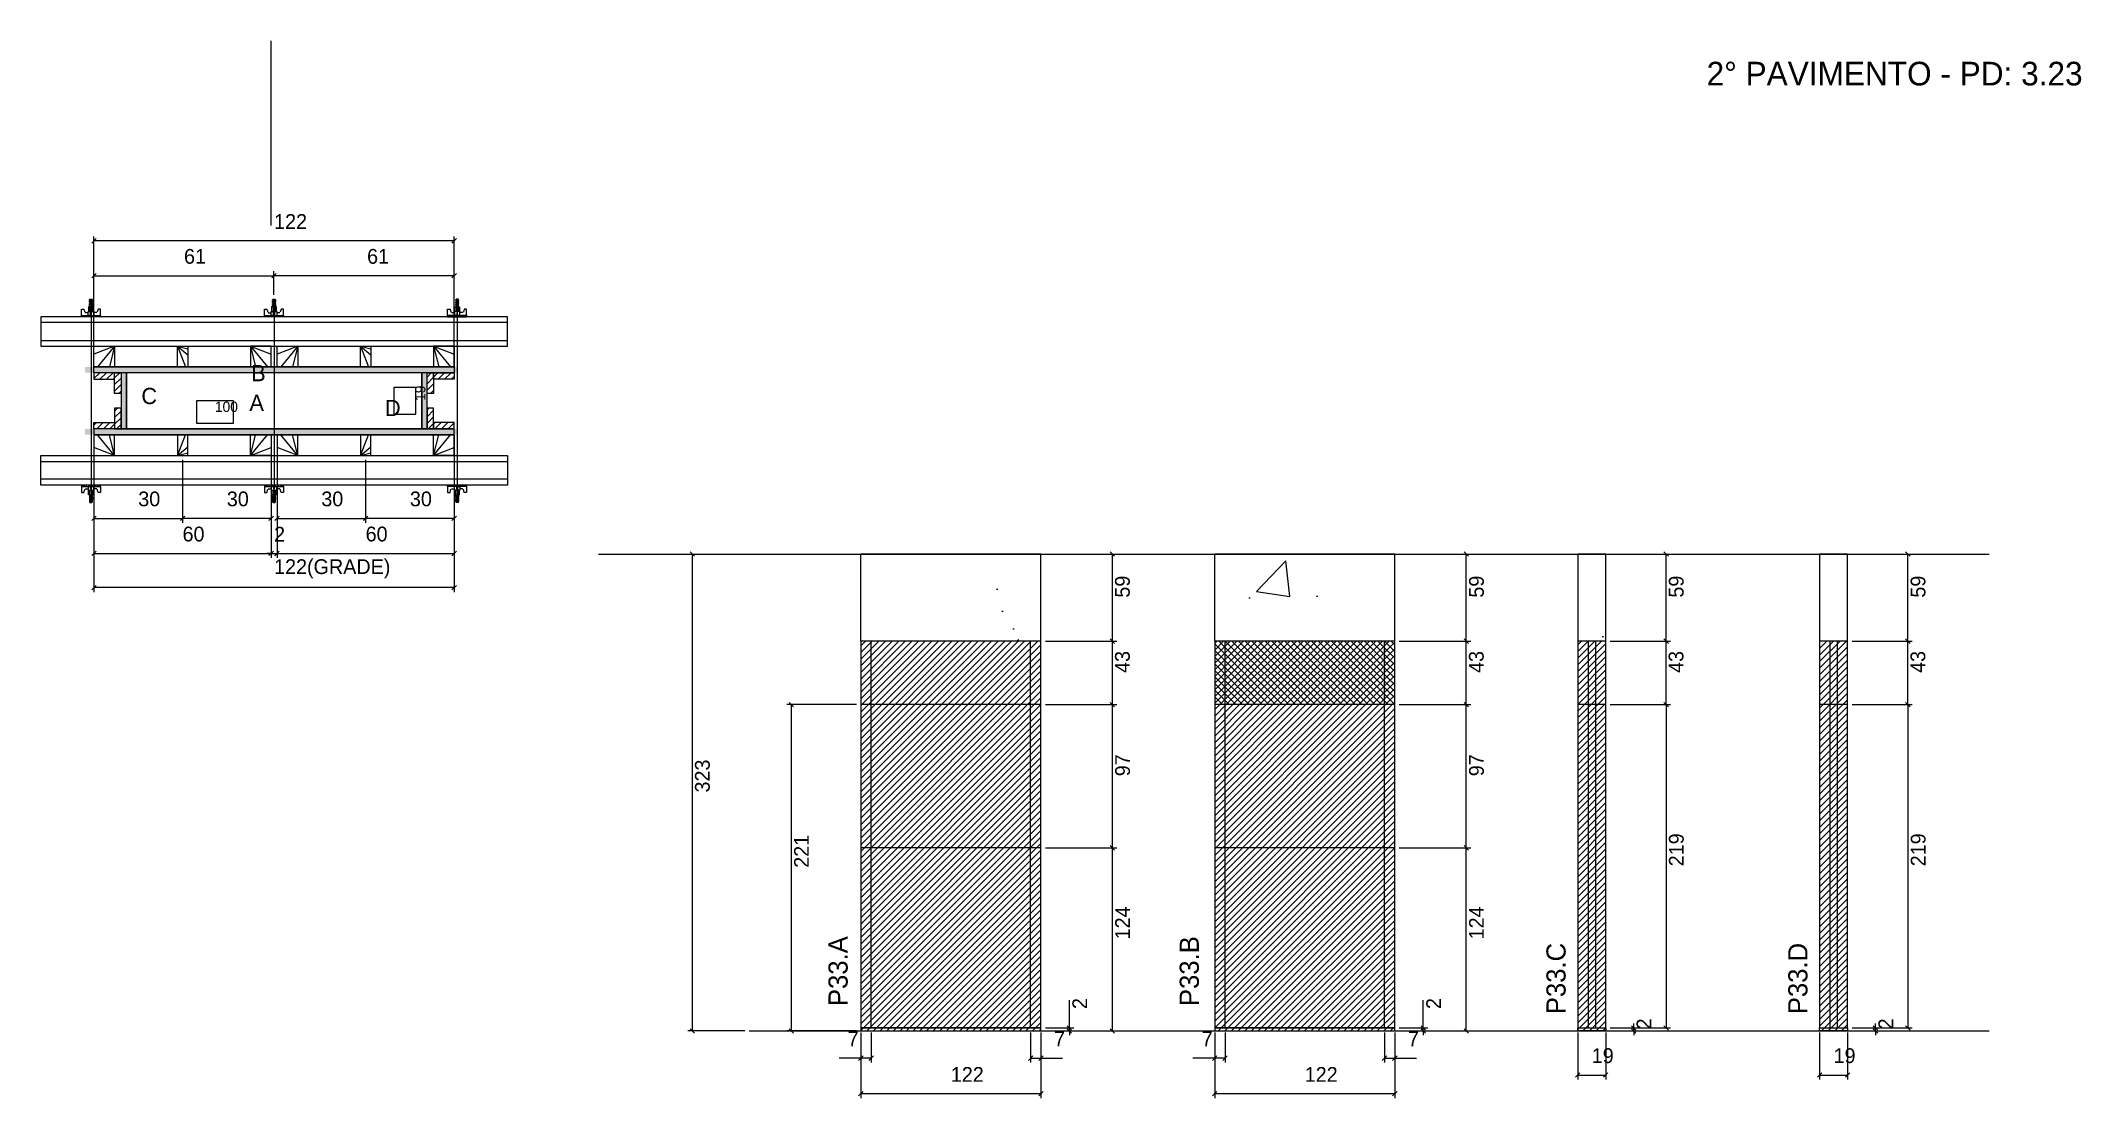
# Model space of a CAD drawing. Header units: metres. Extents: x 3482 to 4864, y 1598 to 2314.
import ezdxf

# ---------------------------------------------------------------- set-up
doc = ezdxf.new("R2010")
doc.units = ezdxf.units.M
for name, color, linetype in [('CHAPA', 7, 'Continuous'), ('COTA', 7, 'Continuous'), ('Hachura', 7, 'Continuous'), ('Madeira', 7, 'Continuous'), ('NIVEL 2° PAV.', 7, 'Continuous'), ('NOMENCLATURA', 7, 'Continuous'), ('Nível', 7, 'Continuous'), ('Painéis', 7, 'Continuous'), ('Perfil Metálico', 7, 'Continuous'), ('SARR_2.2x7', 7, 'Continuous'), ('SARRAFO', 7, 'Continuous'), ('Texto Seção', 7, 'Continuous'), ('TEXTO_GERAL', 7, 'Continuous')]:
    doc.layers.add(name, color=color, linetype=linetype)

msp = doc.modelspace()

# ---------------------------------------------------------------- hatches: boundary and pattern name
at = {"layer": 'COTA'}
h = msp.add_hatch(dxfattribs=at)
h.set_pattern_fill('AR-CONC')
h.paths.add_polyline_path([(4037.3, 1907.7), (4159.3, 1907.7), (4159.3, 1966.7), (4037.3, 1966.7), (4037.3, 1907.7)])
h = msp.add_hatch(dxfattribs=at)
h.set_pattern_fill('AR-CONC')
h.paths.add_polyline_path([(4277, 1907.7), (4399, 1907.7), (4399, 1966.7), (4277, 1966.7), (4277, 1907.7)])
h = msp.add_hatch(dxfattribs=at)
h.set_pattern_fill('AR-CONC')
h.paths.add_polyline_path([(4522.9, 1907.7), (4541.9, 1907.7), (4541.9, 1966.7), (4522.9, 1966.7), (4522.9, 1907.7)])
h = msp.add_hatch(dxfattribs=at)
h.set_pattern_fill('AR-CONC')
h.paths.add_polyline_path([(4686.7, 1907.7), (4705.7, 1907.7), (4705.7, 1966.7), (4686.7, 1966.7), (4686.7, 1907.7)])
at = {"layer": 'Hachura'}
h = msp.add_hatch(color=7, dxfattribs=at)
h.dxf.hatch_style = 1
h.paths.add_polyline_path([(3511.9, 2089.5), (3511.9, 2093.5), (3763.9, 2093.5), (3763.9, 2089.5), (3511.9, 2089.5), (3511.9, 2089.5)])
h = msp.add_hatch(dxfattribs=at)
h.set_pattern_fill('ANSI31')
h.paths.add_polyline_path([(3531.9, 2089.5), (3531.9, 2085.1), (3517.9, 2085.1), (3517.9, 2089.5), (3531.9, 2089.5)])
h = msp.add_hatch(dxfattribs=at)
h.set_pattern_fill('ANSI31')
h.paths.add_polyline_path([(3536.3, 2089.5), (3531.9, 2089.5), (3531.9, 2075.5), (3536.3, 2075.5), (3536.3, 2089.5)])
h = msp.add_hatch(color=7, dxfattribs=at)
h.dxf.hatch_style = 1
h.paths.add_polyline_path([(3539.9, 2089.5), (3536.3, 2089.5), (3536.3, 2051.5), (3539.9, 2051.5), (3539.9, 2089.5)])
h = msp.add_hatch(color=7, dxfattribs=at)
h.dxf.hatch_style = 1
h.paths.add_polyline_path([(3539.9, 2089.5), (3536.3, 2089.5), (3536.3, 2051.5), (3539.9, 2051.5), (3539.9, 2089.5)])
h = msp.add_hatch(color=7, dxfattribs=at)
h.dxf.hatch_style = 1
h.paths.add_polyline_path([(3743.5, 2089.5), (3739.9, 2089.5), (3739.9, 2051.5), (3743.5, 2051.5), (3743.5, 2089.5)])
h = msp.add_hatch(color=7, dxfattribs=at)
h.dxf.hatch_style = 1
h.paths.add_polyline_path([(3743.5, 2089.5), (3739.9, 2089.5), (3739.9, 2051.5), (3743.5, 2051.5), (3743.5, 2089.5)])
h = msp.add_hatch(dxfattribs=at)
h.set_pattern_fill('ANSI31')
h.paths.add_polyline_path([(3747.9, 2089.5), (3743.5, 2089.5), (3743.5, 2075.5), (3747.9, 2075.5), (3747.9, 2089.5)])
h = msp.add_hatch(dxfattribs=at)
h.set_pattern_fill('ANSI31')
h.paths.add_polyline_path([(3747.9, 2089.5), (3747.9, 2085.1), (3761.9, 2085.1), (3761.9, 2089.5), (3747.9, 2089.5)])
h = msp.add_hatch(dxfattribs=at)
h.set_pattern_fill('ANSI31')
h.paths.add_polyline_path([(3536.3, 2051.5), (3531.9, 2051.5), (3531.9, 2065.5), (3536.3, 2065.5), (3536.3, 2051.5)])
h = msp.add_hatch(dxfattribs=at)
h.set_pattern_fill('ANSI31')
h.paths.add_polyline_path([(3747.9, 2051.5), (3743.5, 2051.5), (3743.5, 2065.5), (3747.9, 2065.5), (3747.9, 2051.5)])
h = msp.add_hatch(color=7, dxfattribs=at)
h.dxf.hatch_style = 1
h.paths.add_polyline_path([(3511.9, 2051.5), (3511.9, 2047.5), (3763.9, 2047.5), (3763.9, 2051.5), (3511.9, 2051.5), (3511.9, 2051.5)])
h = msp.add_hatch(dxfattribs=at)
h.set_pattern_fill('ANSI31')
h.paths.add_polyline_path([(3531.9, 2051.5), (3531.9, 2055.9), (3517.9, 2055.9), (3517.9, 2051.5), (3531.9, 2051.5)])
h = msp.add_hatch(dxfattribs=at)
h.set_pattern_fill('ANSI31')
h.paths.add_polyline_path([(3747.9, 2051.5), (3747.9, 2055.9), (3761.9, 2055.9), (3761.9, 2051.5), (3747.9, 2051.5)])
h = msp.add_hatch(dxfattribs=at)
h.set_pattern_fill('ANSI31')
h.paths.add_polyline_path([(4159.3, 1643.7), (4159.3, 1907.7), (4037.3, 1907.7), (4037.3, 1643.7), (4159.3, 1643.7)])
h = msp.add_hatch(dxfattribs=at)
h.set_pattern_fill('ANSI37')
h.paths.add_polyline_path([(4399, 1907.7), (4277, 1907.7), (4277, 1864.7), (4399, 1864.7), (4399, 1907.7)])
h = msp.add_hatch(dxfattribs=at)
h.set_pattern_fill('ANSI31')
h.paths.add_polyline_path([(4541.9, 1643.7), (4541.9, 1907.7), (4522.9, 1907.7), (4522.9, 1643.7), (4541.9, 1643.7)])
h = msp.add_hatch(dxfattribs=at)
h.set_pattern_fill('ANSI31')
h.paths.add_polyline_path([(4705.7, 1643.7), (4705.7, 1907.7), (4686.7, 1907.7), (4686.7, 1643.7), (4705.7, 1643.7)])
h = msp.add_hatch(dxfattribs=at)
h.set_pattern_fill('ANSI31')
h.paths.add_polyline_path([(4399, 1643.7), (4399, 1864.7), (4277, 1864.7), (4277, 1643.7), (4399, 1643.7)])

# ---------------------------------------------------------------- linework, layer by layer
at = {"layer": 'CHAPA', "color": 1, "lineweight": 25}
for points in [[(3517.9, 2089.5), (3517.9, 2093.5), (3761.9, 2093.5), (3761.9, 2089.5)], [(3517.9, 2089.5), (3517.9, 2093.5), (3761.9, 2093.5), (3761.9, 2089.5)], [(3539.9, 2089.5), (3536.3, 2089.5), (3536.3, 2051.5), (3539.9, 2051.5)], [(3539.9, 2089.5), (3536.3, 2089.5), (3536.3, 2051.5), (3539.9, 2051.5)], [(3743.5, 2089.5), (3739.9, 2089.5), (3739.9, 2051.5), (3743.5, 2051.5)], [(3743.5, 2089.5), (3739.9, 2089.5), (3739.9, 2051.5), (3743.5, 2051.5)], [(3517.9, 2051.5), (3517.9, 2047.5), (3761.9, 2047.5), (3761.9, 2051.5)], [(3517.9, 2051.5), (3517.9, 2047.5), (3761.9, 2047.5), (3761.9, 2051.5)]]:
    msp.add_lwpolyline(points, close=True, dxfattribs=at)
at = {"layer": 'COTA', "color": 0, "lineweight": 25}
for p, q in [((3519.4, 2180.4), (3516.4, 2177.4)), ((3760.4, 2177.4), (3763.4, 2180.4)), ((3519.4, 2156.8), (3516.4, 2153.8)), ((3641.3, 2156.8), (3638.3, 2153.8)), ((3638.3, 2153.8), (3641.3, 2156.8)), ((3760.4, 2153.8), (3763.4, 2156.8)), ((3519.4, 1992.4), (3516.4, 1989.4)), ((3576.4, 1989.4), (3579.4, 1992.4)), ((3579.4, 1992.4), (3576.4, 1989.4)), ((3636.4, 1989.4), (3639.4, 1992.4)), ((3643.4, 1992.4), (3640.4, 1989.4)), ((3700.4, 1989.4), (3703.4, 1992.4)), ((3703.4, 1992.4), (3700.4, 1989.4)), ((3760.4, 1989.4), (3763.4, 1992.4)), ((3519.4, 1968.7), (3516.4, 1965.7)), ((3636.4, 1965.7), (3639.4, 1968.7)), ((3636.4, 1965.7), (3639.4, 1968.7)), ((3643.4, 1968.7), (3640.4, 1965.7)), ((3643.4, 1968.6), (3640.4, 1965.6)), ((3760.4, 1965.6), (3763.4, 1968.6)), ((4209.2, 1965.2), (4206.2, 1968.2)), ((4448.9, 1965.2), (4445.9, 1968.2)), ((4584.3, 1965.2), (4581.3, 1968.2)), ((4748, 1965.2), (4745, 1968.2)), ((3519.4, 1945.5), (3516.4, 1942.5)), ((3760.4, 1942.5), (3763.4, 1945.5)), ((4209.2, 1906.2), (4206.2, 1909.2)), ((4206.2, 1909.2), (4209.2, 1906.2)), ((4448.9, 1906.2), (4445.9, 1909.2)), ((4445.9, 1909.2), (4448.9, 1906.2)), ((4584.3, 1906.2), (4581.3, 1909.2)), ((4581.3, 1909.2), (4584.3, 1906.2)), ((4748, 1906.2), (4745, 1909.2)), ((4745, 1909.2), (4748, 1906.2)), ((3991.7, 1863.2), (3988.7, 1866.2)), ((4206.2, 1866.2), (4209.2, 1863.2)), ((4209.2, 1863.2), (4206.2, 1866.2)), ((4445.9, 1866.2), (4448.9, 1863.2)), ((4448.9, 1863.2), (4445.9, 1866.2)), ((4584.3, 1863.2), (4581.3, 1866.2)), ((4581.3, 1866.2), (4584.3, 1863.2)), ((4748, 1863.2), (4745, 1866.2)), ((4745, 1866.2), (4748, 1863.2)), ((4209.2, 1766.2), (4206.2, 1769.2)), ((4206.2, 1769.2), (4209.2, 1766.2)), ((4448.9, 1766.2), (4445.9, 1769.2)), ((4445.9, 1769.2), (4448.9, 1766.2)), ((3988.7, 1645.2), (3991.7, 1642.2)), ((4177.1, 1647.2), (4180.1, 1644.2)), ((4180.1, 1642.2), (4177.1, 1645.2)), ((4206.2, 1645.2), (4209.2, 1642.2)), ((4416.8, 1647.2), (4419.8, 1644.2)), ((4419.8, 1642.2), (4416.8, 1645.2)), ((4445.9, 1645.2), (4448.9, 1642.2)), ((4559.3, 1647.2), (4562.3, 1644.2)), ((4562.3, 1642.2), (4559.3, 1645.2)), ((4581.3, 1647.2), (4584.3, 1644.2)), ((4723.1, 1647.2), (4726.1, 1644.2)), ((4726.1, 1642.2), (4723.1, 1645.2)), ((4745, 1647.2), (4748, 1644.2)), ((4038.8, 1626.7), (4035.8, 1623.7)), ((4042.8, 1623.7), (4045.8, 1626.7)), ((4153.8, 1626.7), (4150.8, 1623.7)), ((4157.8, 1623.7), (4160.8, 1626.7)), ((4278.5, 1626.7), (4275.5, 1623.7)), ((4282.5, 1623.7), (4285.5, 1626.7)), ((4393.5, 1626.7), (4390.5, 1623.7)), ((4397.5, 1623.7), (4400.5, 1626.7)), ((4524.4, 1615.3), (4521.4, 1612.3)), ((4540.4, 1612.3), (4543.4, 1615.3)), ((4688.2, 1615.3), (4685.2, 1612.3)), ((4704.2, 1612.3), (4707.2, 1615.3)), ((4038.8, 1602.6), (4035.8, 1599.6)), ((4157.8, 1599.6), (4160.8, 1602.6)), ((4278.5, 1602.6), (4275.5, 1599.6)), ((4397.5, 1599.6), (4400.5, 1602.6))]:
    msp.add_line(p, q, dxfattribs=at)
at = {"layer": 'COTA', "color": 241, "lineweight": 25}
for p, q in [((3517.9, 2096.5), (3517.9, 2181.9)), ((3761.9, 2178.9), (3517.9, 2178.9)), ((3761.9, 2096.5), (3761.9, 2181.9)), ((3517.9, 2130.5), (3517.9, 2158.3)), ((3639.8, 2142.3), (3639.8, 2158.3)), ((3639.8, 2142.3), (3639.8, 2158.3)), ((3761.9, 2130.5), (3761.9, 2158.3)), ((3517.9, 2155.3), (3639.8, 2155.3)), ((3761.9, 2155.3), (3639.8, 2155.3)), ((3517.9, 2044.5), (3517.9, 1964.2)), ((3637.9, 2044.5), (3637.9, 1964.2)), ((3641.9, 2044.5), (3641.9, 1964.1)), ((3761.9, 2044.5), (3761.9, 1964.1)), ((3517.9, 2030.5), (3517.9, 1941)), ((3577.9, 2030.6), (3577.9, 1987.9)), ((3577.9, 2030.6), (3577.9, 1987.9)), ((3637.9, 2030.5), (3637.9, 1964.2)), ((3641.9, 2030.5), (3641.9, 1964.2)), ((3701.9, 2030.5), (3701.9, 1987.9)), ((3701.9, 2030.5), (3701.9, 1987.9)), ((3761.9, 2030.5), (3761.9, 1941)), ((3517.9, 2010.5), (3517.9, 1987.9)), ((3641.9, 2010.5), (3641.9, 1987.9)), ((3517.9, 1990.9), (3577.9, 1990.9)), ((3637.9, 1990.9), (3577.9, 1990.9)), ((3637.9, 2001.5), (3637.9, 1987.9)), ((3641.9, 1990.9), (3701.9, 1990.9)), ((3761.9, 1990.9), (3701.9, 1990.9)), ((3761.9, 2001.5), (3761.9, 1987.9)), ((3517.9, 1967.2), (3637.9, 1967.2)), ((3637.9, 1967.2), (3634.9, 1967.2)), ((3637.9, 1967.2), (3641.9, 1967.2)), ((3641.9, 1967.2), (3644.9, 1967.2)), ((3641.9, 1967.1), (3761.9, 1967.1)), ((4159.3, 1966.7), (4037.3, 1966.7)), ((4037.3, 1907.7), (4037.3, 1966.7)), ((4159.3, 1907.7), (4159.3, 1966.7)), ((4399, 1966.7), (4277, 1966.7)), ((4277, 1907.7), (4277, 1966.7)), ((4399, 1907.7), (4399, 1966.7)), ((3761.9, 1944), (3517.9, 1944))]:
    msp.add_line(p, q, dxfattribs=at)
at = {"layer": 'COTA', "color": 180, "lineweight": 25}
for p, q in [((3735.9, 2079.5), (3720.9, 2079.5)), ((3720.9, 2079.5), (3720.9, 2061.5)), ((3735.9, 2061.5), (3735.9, 2079.5)), ((3612.3, 2070.5), (3587.3, 2070.5)), ((3587.3, 2070.5), (3587.3, 2055.5)), ((3612.3, 2055.5), (3612.3, 2070.5)), ((3720.9, 2061.5), (3735.9, 2061.5)), ((3587.3, 2055.5), (3612.3, 2055.5))]:
    msp.add_line(p, q, dxfattribs=at)
at = {"layer": 'COTA', "color": 4, "lineweight": 25}
for p, q in [((4162.3, 1966.7), (4210.7, 1966.7)), ((4207.7, 1907.7), (4207.7, 1966.7)), ((4402, 1966.7), (4450.4, 1966.7)), ((4447.4, 1907.7), (4447.4, 1966.7)), ((4544.9, 1966.7), (4585.8, 1966.7)), ((4582.8, 1907.7), (4582.8, 1966.7)), ((4708.7, 1966.7), (4749.5, 1966.7)), ((4746.5, 1907.7), (4746.5, 1966.7)), ((4162.3, 1907.7), (4210.7, 1907.7)), ((4162.3, 1907.7), (4210.7, 1907.7)), ((4207.7, 1864.7), (4207.7, 1907.7)), ((4402, 1907.7), (4450.4, 1907.7)), ((4402, 1907.7), (4450.4, 1907.7)), ((4447.4, 1864.7), (4447.4, 1907.7)), ((4544.9, 1907.7), (4585.8, 1907.7)), ((4544.9, 1907.7), (4585.8, 1907.7)), ((4582.8, 1864.7), (4582.8, 1907.7)), ((4708.7, 1907.7), (4749.5, 1907.7)), ((4708.7, 1907.7), (4749.5, 1907.7)), ((4746.5, 1864.7), (4746.5, 1907.7)), ((4034.3, 1864.7), (3987.2, 1864.7)), ((3990.2, 1864.7), (3990.2, 1643.7)), ((4162.3, 1864.7), (4210.7, 1864.7)), ((4200.2, 1864.7), (4210.7, 1864.7)), ((4207.7, 1767.7), (4207.7, 1864.7)), ((4402, 1864.7), (4450.4, 1864.7)), ((4439.9, 1864.7), (4450.4, 1864.7)), ((4447.4, 1767.7), (4447.4, 1864.7)), ((4544.9, 1864.7), (4585.8, 1864.7)), ((4544.9, 1864.7), (4585.8, 1864.7)), ((4582.8, 1864.7), (4582.8, 1645.7)), ((4708.7, 1864.7), (4749.5, 1864.7)), ((4708.7, 1864.7), (4749.5, 1864.7)), ((4746.5, 1864.7), (4746.5, 1645.7)), ((4162.3, 1767.7), (4210.7, 1767.7)), ((4162.3, 1767.7), (4210.7, 1767.7)), ((4207.7, 1643.7), (4207.7, 1767.7)), ((4402, 1767.7), (4450.4, 1767.7)), ((4402, 1767.7), (4450.4, 1767.7)), ((4447.4, 1643.7), (4447.4, 1767.7)), ((4178.6, 1645.7), (4178.6, 1664.5)), ((4418.3, 1645.7), (4418.3, 1664.5)), ((4162.3, 1645.7), (4181.6, 1645.7)), ((4178.6, 1643.7), (4178.6, 1645.7)), ((4402, 1645.7), (4421.3, 1645.7)), ((4418.3, 1643.7), (4418.3, 1645.7)), ((4544.9, 1645.7), (4563.8, 1645.7)), ((4544.9, 1645.7), (4585.8, 1645.7)), ((4560.8, 1645.7), (4560.8, 1648.7)), ((4560.8, 1643.7), (4560.8, 1645.7)), ((4708.7, 1645.7), (4727.6, 1645.7)), ((4708.7, 1645.7), (4749.5, 1645.7)), ((4724.6, 1645.7), (4724.6, 1648.7)), ((4724.6, 1643.7), (4724.6, 1645.7)), ((4034.3, 1643.7), (3987.2, 1643.7)), ((4037.3, 1642.7), (4037.3, 1598.1)), ((4037.3, 1640.7), (4037.3, 1622.2)), ((4044.3, 1642.7), (4044.3, 1622.2)), ((4152.3, 1642.7), (4152.3, 1622.2)), ((4159.3, 1642.7), (4159.3, 1598.1)), ((4159.3, 1640.7), (4159.3, 1622.2)), ((4162.3, 1643.7), (4181.6, 1643.7)), ((4162.3, 1643.7), (4210.7, 1643.7)), ((4178.6, 1643.7), (4178.6, 1640.7)), ((4277, 1642.7), (4277, 1598.1)), ((4277, 1640.7), (4277, 1622.2)), ((4284, 1642.7), (4284, 1622.2)), ((4392, 1642.7), (4392, 1622.2)), ((4399, 1642.7), (4399, 1598.1)), ((4399, 1640.7), (4399, 1622.2)), ((4402, 1643.7), (4421.3, 1643.7)), ((4402, 1643.7), (4450.4, 1643.7)), ((4418.3, 1643.7), (4418.3, 1640.7)), ((4522.9, 1642.7), (4522.9, 1610.8)), ((4541.9, 1642.7), (4541.9, 1610.8)), ((4544.9, 1643.7), (4563.8, 1643.7)), ((4560.8, 1643.7), (4560.8, 1640.7)), ((4686.7, 1642.7), (4686.7, 1610.8)), ((4705.7, 1642.7), (4705.7, 1610.8)), ((4708.7, 1643.7), (4727.6, 1643.7)), ((4724.6, 1643.7), (4724.6, 1640.7)), ((4037.3, 1625.2), (4022.6, 1625.2)), ((4044.3, 1625.2), (4037.3, 1625.2)), ((4152.3, 1625.2), (4159.3, 1625.2)), ((4159.3, 1625.2), (4174, 1625.2)), ((4277, 1625.2), (4262.3, 1625.2)), ((4284, 1625.2), (4277, 1625.2)), ((4392, 1625.2), (4399, 1625.2)), ((4399, 1625.2), (4413.8, 1625.2)), ((4522.9, 1613.8), (4541.9, 1613.8)), ((4686.7, 1613.8), (4705.7, 1613.8)), ((4159.3, 1601.1), (4037.3, 1601.1)), ((4399, 1601.1), (4277, 1601.1))]:
    msp.add_line(p, q, dxfattribs=at)
at = {"layer": 'COTA', "color": 241, "lineweight": 25}
for points in [[(4541.9, 1907.7), (4541.9, 1966.7), (4522.9, 1966.7), (4522.9, 1907.7)], [(4705.7, 1907.7), (4705.7, 1966.7), (4686.7, 1966.7), (4686.7, 1907.7)]]:
    msp.add_lwpolyline(points, dxfattribs=at)
at = {"layer": 'Hachura', "color": 0, "lineweight": 9}
for p, q in [((3509.4, 2127.5), (3509.4, 2132.7)), ((3509.4, 2132.7), (3511.1, 2132.7)), ((3509.4, 2128.4), (3522.3, 2128.4)), ((3509.4, 2128.4), (3514.6, 2128.4)), ((3509.6, 2128.5), (3509.6, 2127.5)), ((3509.8, 2128.5), (3509.8, 2127.5)), ((3510.1, 2128.5), (3510.1, 2127.5)), ((3510.6, 2128.5), (3510.6, 2127.5)), ((3511.1, 2132.7), (3511.7, 2130.5)), ((3511.4, 2128.5), (3511.4, 2127.5)), ((3512, 2130.3), (3514, 2130.3)), ((3512.9, 2128.5), (3512.9, 2127.5)), ((3514, 2131), (3517.8, 2131)), ((3514, 2128.4), (3514, 2131)), ((3515.9, 2128.4), (3514, 2128.4)), ((3517.6, 2134.2), (3514.2, 2134.2)), ((3517.6, 2134.2), (3514.2, 2134.2)), ((3514.2, 2134.2), (3514.2, 2131)), ((3514.6, 2128.4), (3515.2, 2128.4)), ((3514.8, 2138.6), (3517, 2137.5)), ((3516.9, 2137.3), (3514.8, 2138.4)), ((3514.8, 2137.4), (3517, 2136.4)), ((3516.9, 2136.1), (3514.8, 2137.2)), ((3514.8, 2136.3), (3517, 2135.2)), ((3516.9, 2135), (3514.8, 2136)), ((3516, 2134.2), (3514.8, 2134.9)), ((3514.9, 2139), (3515.2, 2139.3)), ((3514.9, 2138.7), (3514.9, 2139)), ((3516.8, 2139), (3514.9, 2139)), ((3514.9, 2138.7), (3516.8, 2137.7)), ((3514.9, 2138.7), (3516.8, 2137.7)), ((3514.9, 2137.5), (3514.9, 2138.2)), ((3516.8, 2137.2), (3514.9, 2138.2)), ((3514.9, 2137.5), (3516.8, 2136.6)), ((3514.9, 2136.4), (3514.9, 2137)), ((3516.8, 2136.1), (3514.9, 2137)), ((3514.9, 2136.8), (3514.9, 2137)), ((3514.9, 2136.4), (3516.8, 2135.4)), ((3514.9, 2135.2), (3514.9, 2135.9)), ((3516.8, 2134.9), (3514.9, 2135.9)), ((3514.9, 2135.2), (3516.8, 2134.2)), ((3515.8, 2134.2), (3514.9, 2134.7)), ((3514.9, 2134.2), (3514.9, 2134.7)), ((3514.9, 2128.1), (3514.9, 2128.3)), ((3515.2, 2139.3), (3516.5, 2139.3)), ((3515.2, 2134.2), (3515.2, 2131)), ((3516.8, 2138.4), (3515.5, 2139)), ((3515.6, 2128.4), (3515.6, 2130.4)), ((3516.9, 2138.5), (3515.8, 2139)), ((3515.9, 2128.4), (3515.9, 2127.5)), ((3516.1, 2130.4), (3516.1, 2128.4)), ((3516.3, 2139), (3517, 2138.7)), ((3516.8, 2139), (3516.5, 2139.3)), ((3516.5, 2139), (3516.8, 2138.9)), ((3516.8, 2138.4), (3516.8, 2137.7)), ((3516.8, 2136.6), (3516.8, 2137.2)), ((3516.8, 2135.8), (3516.8, 2136.1)), ((3516.8, 2135.8), (3516.8, 2135.4)), ((3516.8, 2134.9), (3516.8, 2134.2)), ((3516.8, 2134.2), (3516.8, 2131)), ((3517.6, 2131), (3517.6, 2134.2)), ((3517.8, 2131), (3517.6, 2131)), ((3517.8, 2131), (3517.6, 2131)), ((3517.8, 2131), (3517.8, 2128.4)), ((3519.8, 2130.3), (3517.8, 2130.3)), ((3518.9, 2128.5), (3518.9, 2127.5)), ((3520.7, 2132.7), (3520.1, 2130.5)), ((3520.4, 2128.5), (3520.4, 2127.5)), ((3522.3, 2132.7), (3520.7, 2132.7)), ((3521.2, 2128.5), (3521.2, 2127.5)), ((3521.7, 2128.5), (3521.7, 2127.5)), ((3522, 2128.5), (3522, 2127.5)), ((3522.2, 2128.5), (3522.2, 2127.5)), ((3522.3, 2128.4), (3522.3, 2132.7)), ((3522.3, 2128.4), (3522.3, 2127.5)), ((3633.4, 2132.7), (3635.1, 2132.7)), ((3633.4, 2128.4), (3646.3, 2128.4)), ((3633.4, 2128.4), (3638.6, 2128.4)), ((3633.5, 2127.5), (3633.5, 2132.7)), ((3633.6, 2128.4), (3633.6, 2127.5)), ((3633.8, 2128.4), (3633.8, 2127.5)), ((3634.1, 2128.4), (3634.1, 2127.5)), ((3634.6, 2128.4), (3634.6, 2127.5)), ((3635.1, 2132.7), (3635.7, 2130.5)), ((3635.4, 2128.4), (3635.4, 2127.5)), ((3636, 2130.2), (3638, 2130.2)), ((3636.9, 2128.4), (3636.9, 2127.5)), ((3638, 2131), (3641.8, 2131)), ((3638, 2128.4), (3638, 2131)), ((3639.9, 2128.4), (3638, 2128.4)), ((3641.6, 2134.2), (3638.2, 2134.2)), ((3641.6, 2134.2), (3638.2, 2134.2)), ((3638.2, 2134.2), (3638.2, 2131)), ((3638.6, 2128.4), (3639.3, 2128.4)), ((3638.8, 2138.6), (3641, 2137.5)), ((3640.9, 2137.3), (3638.8, 2138.3)), ((3638.8, 2137.4), (3641, 2136.3)), ((3640.9, 2136.1), (3638.8, 2137.2)), ((3638.8, 2136.3), (3641, 2135.2)), ((3640.9, 2135), (3638.8, 2136)), ((3640, 2134.2), (3638.8, 2134.9)), ((3638.9, 2139), (3639.2, 2139.3)), ((3638.9, 2138.7), (3638.9, 2139)), ((3640.8, 2139), (3638.9, 2139)), ((3638.9, 2138.7), (3640.8, 2137.7)), ((3638.9, 2138.7), (3640.8, 2137.7)), ((3638.9, 2137.5), (3638.9, 2138.2)), ((3640.8, 2137.2), (3638.9, 2138.2)), ((3638.9, 2137.5), (3640.8, 2136.5)), ((3638.9, 2136.4), (3638.9, 2137)), ((3640.8, 2136), (3638.9, 2137)), ((3638.9, 2136.8), (3638.9, 2137)), ((3638.9, 2136.4), (3640.8, 2135.4)), ((3638.9, 2135.2), (3638.9, 2135.8)), ((3640.8, 2134.9), (3638.9, 2135.8)), ((3638.9, 2135.2), (3640.8, 2134.2)), ((3639.8, 2134.2), (3638.9, 2134.7)), ((3638.9, 2134.2), (3638.9, 2134.7)), ((3639.2, 2139.3), (3640.5, 2139.3)), ((3639.3, 2134.2), (3639.3, 2131)), ((3640.8, 2138.4), (3639.5, 2139)), ((3639.6, 2128.4), (3639.6, 2130.4)), ((3640.9, 2138.4), (3639.8, 2139)), ((3639.9, 2128.4), (3639.9, 2127.5)), ((3640.1, 2130.4), (3640.1, 2128.4)), ((3640.3, 2139), (3641, 2138.7)), ((3640.8, 2139), (3640.5, 2139.3)), ((3640.5, 2139), (3640.8, 2138.9)), ((3640.8, 2138.4), (3640.8, 2137.7)), ((3640.8, 2136.5), (3640.8, 2137.2)), ((3640.8, 2135.8), (3640.8, 2136)), ((3640.8, 2135.8), (3640.8, 2135.4)), ((3640.8, 2134.9), (3640.8, 2134.2)), ((3640.8, 2134.2), (3640.8, 2131)), ((3641.6, 2131), (3641.6, 2134.2)), ((3641.8, 2131), (3641.6, 2131)), ((3641.8, 2131), (3641.6, 2131)), ((3641.8, 2131), (3641.8, 2128.4)), ((3643.8, 2130.2), (3641.8, 2130.2)), ((3642.9, 2128.4), (3642.9, 2127.5)), ((3644.7, 2132.7), (3644.1, 2130.5)), ((3644.4, 2128.4), (3644.4, 2127.5)), ((3646.3, 2132.7), (3644.7, 2132.7)), ((3645.2, 2128.4), (3645.2, 2127.5)), ((3645.7, 2128.4), (3645.7, 2127.5)), ((3646, 2128.4), (3646, 2127.5)), ((3646.2, 2128.4), (3646.2, 2127.5)), ((3646.3, 2128.4), (3646.3, 2132.7)), ((3646.3, 2128.4), (3646.3, 2127.5)), ((3757.4, 2128.4), (3757.4, 2132.7)), ((3757.4, 2132.7), (3759.1, 2132.7)), ((3770.3, 2128.4), (3757.4, 2128.4)), ((3757.4, 2128.4), (3757.4, 2127.5)), ((3757.6, 2128.5), (3757.6, 2127.5)), ((3757.8, 2128.5), (3757.8, 2127.5)), ((3758.1, 2128.5), (3758.1, 2127.5)), ((3758.6, 2128.5), (3758.6, 2127.5)), ((3759.1, 2132.7), (3759.7, 2130.5)), ((3759.4, 2128.5), (3759.4, 2127.5)), ((3760, 2130.3), (3762, 2130.3)), ((3760.9, 2128.5), (3760.9, 2127.5)), ((3765.8, 2131), (3762, 2131)), ((3762, 2131), (3762, 2128.4)), ((3762, 2131), (3762.2, 2131)), ((3762, 2131), (3762.2, 2131)), ((3762.2, 2134.2), (3765.6, 2134.2)), ((3762.2, 2134.2), (3765.6, 2134.2)), ((3762.2, 2131), (3762.2, 2134.2)), ((3763.5, 2139), (3762.8, 2138.7)), ((3765, 2138.6), (3762.8, 2137.5)), ((3765, 2137.4), (3762.8, 2136.4)), ((3765, 2136.3), (3762.8, 2135.2)), ((3762.9, 2138.5), (3764, 2139)), ((3762.9, 2137.3), (3765, 2138.4)), ((3762.9, 2136.1), (3765, 2137.2)), ((3762.9, 2135), (3765, 2136)), ((3763, 2139), (3763.3, 2139.3)), ((3763.3, 2139), (3763, 2138.9)), ((3763, 2138.4), (3764.3, 2139)), ((3763, 2139), (3764.9, 2139)), ((3764.9, 2138.7), (3763, 2137.7)), ((3764.9, 2138.7), (3763, 2137.7)), ((3763, 2138.4), (3763, 2137.7)), ((3763, 2137.2), (3764.9, 2138.2)), ((3764.9, 2137.5), (3763, 2136.6)), ((3763, 2136.6), (3763, 2137.2)), ((3763, 2136.1), (3764.9, 2137)), ((3764.9, 2136.4), (3763, 2135.4)), ((3763, 2135.8), (3763, 2136.1)), ((3763, 2134.9), (3764.9, 2135.9)), ((3763, 2135.8), (3763, 2135.4)), ((3764.9, 2135.2), (3763, 2134.2)), ((3763, 2134.9), (3763, 2134.2)), ((3763, 2134.2), (3763, 2131)), ((3764.6, 2139.3), (3763.3, 2139.3)), ((3763.7, 2130.4), (3763.7, 2128.4)), ((3763.8, 2134.2), (3765, 2134.9)), ((3763.9, 2128.4), (3765.8, 2128.4)), ((3763.9, 2128.4), (3763.9, 2127.5)), ((3764, 2134.2), (3764.9, 2134.7)), ((3764.2, 2128.4), (3764.2, 2130.4)), ((3764.5, 2134.2), (3764.5, 2131)), ((3765.2, 2128.4), (3764.5, 2128.4)), ((3764.9, 2139), (3764.6, 2139.3)), ((3764.9, 2138.7), (3764.9, 2139)), ((3764.9, 2137.5), (3764.9, 2138.2)), ((3764.9, 2136.4), (3764.9, 2137)), ((3764.9, 2136.8), (3764.9, 2137)), ((3764.9, 2135.2), (3764.9, 2135.9)), ((3764.9, 2134.2), (3764.9, 2134.7)), ((3764.9, 2128.1), (3764.9, 2128.3)), ((3770.3, 2128.4), (3765.2, 2128.4)), ((3765.6, 2134.2), (3765.6, 2131)), ((3765.8, 2128.4), (3765.8, 2131)), ((3767.8, 2130.3), (3765.8, 2130.3)), ((3766.9, 2128.5), (3766.9, 2127.5)), ((3768.7, 2132.7), (3768.1, 2130.5)), ((3768.4, 2128.5), (3768.4, 2127.5)), ((3770.3, 2132.7), (3768.7, 2132.7)), ((3769.2, 2128.5), (3769.2, 2127.5)), ((3769.7, 2128.5), (3769.7, 2127.5)), ((3770, 2128.5), (3770, 2127.5)), ((3770.2, 2128.5), (3770.2, 2127.5)), ((3770.3, 2127.5), (3770.3, 2132.7)), ((3522.3, 2127.5), (3509.4, 2127.5)), ((3521.4, 2127.5), (3513.6, 2127.5)), ((3514.9, 2127.7), (3514.9, 2128.1)), ((3516.9, 2128.3), (3516.9, 2127.9)), ((3646.3, 2127.5), (3633.5, 2127.5)), ((3645.4, 2127.5), (3637.6, 2127.5)), ((3638.9, 2128.1), (3638.9, 2128.3)), ((3638.9, 2127.7), (3638.9, 2128.1)), ((3640.9, 2128.3), (3640.9, 2127.9)), ((3757.4, 2127.5), (3770.3, 2127.5)), ((3758.4, 2127.5), (3766.2, 2127.5)), ((3762.9, 2128.3), (3762.9, 2127.9)), ((3764.9, 2127.7), (3764.9, 2128.1)), ((3522.3, 2013.5), (3509.4, 2013.5)), ((3509.4, 2013.5), (3509.4, 2008.4)), ((3509.4, 2012.6), (3522.3, 2012.6)), ((3509.4, 2012.6), (3514.6, 2012.6)), ((3509.4, 2008.4), (3511.1, 2008.4)), ((3509.6, 2012.6), (3509.6, 2013.5)), ((3509.8, 2012.6), (3509.8, 2013.5)), ((3510.1, 2012.6), (3510.1, 2013.5)), ((3510.6, 2012.6), (3510.6, 2013.5)), ((3511.1, 2008.4), (3511.7, 2010.6)), ((3511.4, 2012.6), (3511.4, 2013.5)), ((3512, 2010.8), (3514, 2010.8)), ((3512.9, 2012.6), (3512.9, 2013.5)), ((3521.4, 2013.5), (3513.6, 2013.5)), ((3515.9, 2012.6), (3514, 2012.6)), ((3514, 2012.6), (3514, 2010.1)), ((3514, 2010.1), (3517.8, 2010.1)), ((3514.2, 2006.8), (3514.2, 2010.1)), ((3517.6, 2006.9), (3514.2, 2006.9)), ((3517.6, 2006.8), (3514.2, 2006.8)), ((3514.6, 2012.6), (3515.2, 2012.6)), ((3516, 2006.8), (3514.8, 2006.2)), ((3516.9, 2006.1), (3514.8, 2005)), ((3514.8, 2004.8), (3517, 2005.9)), ((3516.9, 2004.9), (3514.8, 2003.9)), ((3514.8, 2003.6), (3517, 2004.7)), ((3514.9, 2013.4), (3514.9, 2013)), ((3514.9, 2013), (3514.9, 2012.7)), ((3514.9, 2005.9), (3516.8, 2006.8)), ((3515.8, 2006.8), (3514.9, 2006.4)), ((3514.9, 2006.8), (3514.9, 2006.4)), ((3516.8, 2006.2), (3514.9, 2005.2)), ((3514.9, 2005.9), (3514.9, 2005.2)), ((3514.9, 2004.7), (3516.8, 2005.7)), ((3516.8, 2005), (3514.9, 2004.1)), ((3514.9, 2004.7), (3514.9, 2004.1)), ((3514.9, 2003.5), (3516.8, 2004.5)), ((3514.9, 2004.3), (3514.9, 2004.1)), ((3515.2, 2006.8), (3515.2, 2010.1)), ((3515.6, 2012.6), (3515.6, 2010.6)), ((3515.9, 2012.6), (3515.9, 2013.5)), ((3516.1, 2010.6), (3516.1, 2012.6)), ((3516.8, 2006.8), (3516.8, 2010.1)), ((3516.8, 2006.2), (3516.8, 2006.8)), ((3516.8, 2005.2), (3516.8, 2005.7)), ((3516.8, 2005.2), (3516.8, 2005)), ((3516.8, 2004.5), (3516.8, 2003.9)), ((3516.9, 2012.8), (3516.9, 2013.2)), ((3517.6, 2010.1), (3517.6, 2006.8)), ((3517.8, 2010.1), (3517.6, 2010.1)), ((3517.8, 2010.1), (3517.6, 2010.1)), ((3517.8, 2010.1), (3517.8, 2012.6)), ((3519.8, 2010.8), (3517.8, 2010.8)), ((3518.9, 2012.6), (3518.9, 2013.5)), ((3520.7, 2008.4), (3520.1, 2010.6)), ((3520.4, 2012.6), (3520.4, 2013.5)), ((3522.3, 2008.4), (3520.7, 2008.4)), ((3521.2, 2012.6), (3521.2, 2013.5)), ((3521.7, 2012.6), (3521.7, 2013.5)), ((3522, 2012.6), (3522, 2013.5)), ((3522.2, 2012.6), (3522.2, 2013.5)), ((3522.3, 2012.6), (3522.3, 2013.5)), ((3522.3, 2012.6), (3522.3, 2008.4)), ((3646.3, 2013.5), (3633.5, 2013.5)), ((3633.5, 2013.5), (3633.5, 2008.4)), ((3633.4, 2012.6), (3646.3, 2012.6)), ((3633.4, 2012.6), (3638.6, 2012.6)), ((3633.4, 2008.4), (3635.1, 2008.4)), ((3633.6, 2012.6), (3633.6, 2013.5)), ((3633.8, 2012.6), (3633.8, 2013.5)), ((3634.1, 2012.6), (3634.1, 2013.5)), ((3634.6, 2012.6), (3634.6, 2013.5)), ((3635.1, 2008.4), (3635.7, 2010.6)), ((3635.4, 2012.6), (3635.4, 2013.5)), ((3636, 2010.8), (3638, 2010.8)), ((3636.9, 2012.6), (3636.9, 2013.5)), ((3645.4, 2013.5), (3637.6, 2013.5)), ((3639.9, 2012.6), (3638, 2012.6)), ((3638, 2012.6), (3638, 2010)), ((3638, 2010), (3641.8, 2010)), ((3638.2, 2006.8), (3638.2, 2010)), ((3641.6, 2006.9), (3638.2, 2006.9)), ((3641.6, 2006.8), (3638.2, 2006.8)), ((3638.6, 2012.6), (3639.3, 2012.6)), ((3640, 2006.8), (3638.8, 2006.2)), ((3640.9, 2006.1), (3638.8, 2005)), ((3638.8, 2004.8), (3641, 2005.9)), ((3640.9, 2004.9), (3638.8, 2003.9)), ((3638.8, 2003.6), (3641, 2004.7)), ((3638.9, 2013.4), (3638.9, 2012.9)), ((3638.9, 2012.9), (3638.9, 2012.7)), ((3638.9, 2005.8), (3640.8, 2006.8)), ((3639.8, 2006.8), (3638.9, 2006.4)), ((3638.9, 2006.8), (3638.9, 2006.4)), ((3640.8, 2006.2), (3638.9, 2005.2)), ((3638.9, 2005.8), (3638.9, 2005.2)), ((3638.9, 2004.7), (3640.8, 2005.7)), ((3640.8, 2005), (3638.9, 2004)), ((3638.9, 2004.7), (3638.9, 2004)), ((3638.9, 2003.5), (3640.8, 2004.5)), ((3638.9, 2004.3), (3638.9, 2004)), ((3639.3, 2006.8), (3639.3, 2010)), ((3639.6, 2012.6), (3639.6, 2010.6)), ((3639.9, 2012.6), (3639.9, 2013.5)), ((3640.1, 2010.6), (3640.1, 2012.6)), ((3640.8, 2006.8), (3640.8, 2010)), ((3640.8, 2006.2), (3640.8, 2006.8)), ((3640.8, 2005.2), (3640.8, 2005.7)), ((3640.8, 2005.2), (3640.8, 2005)), ((3640.8, 2004.5), (3640.8, 2003.8)), ((3640.9, 2012.7), (3640.9, 2013.2)), ((3641.6, 2010), (3641.6, 2006.8)), ((3641.8, 2010), (3641.6, 2010)), ((3641.8, 2010), (3641.6, 2010)), ((3641.8, 2010), (3641.8, 2012.6)), ((3643.8, 2010.8), (3641.8, 2010.8)), ((3642.9, 2012.6), (3642.9, 2013.5)), ((3644.7, 2008.4), (3644.1, 2010.6)), ((3644.4, 2012.6), (3644.4, 2013.5)), ((3646.3, 2008.4), (3644.7, 2008.4)), ((3645.2, 2012.6), (3645.2, 2013.5)), ((3645.7, 2012.6), (3645.7, 2013.5)), ((3646, 2012.6), (3646, 2013.5)), ((3646.2, 2012.6), (3646.2, 2013.5)), ((3646.3, 2012.6), (3646.3, 2013.5)), ((3646.3, 2012.6), (3646.3, 2008.4)), ((3757.4, 2013.5), (3770.3, 2013.5)), ((3757.4, 2012.6), (3757.4, 2013.5)), ((3770.3, 2012.6), (3757.4, 2012.6)), ((3757.4, 2012.6), (3757.4, 2008.4)), ((3757.4, 2008.4), (3759.1, 2008.4)), ((3757.6, 2012.6), (3757.6, 2013.5)), ((3757.8, 2012.6), (3757.8, 2013.5)), ((3758.1, 2012.6), (3758.1, 2013.5)), ((3758.4, 2013.5), (3766.2, 2013.5)), ((3758.6, 2012.6), (3758.6, 2013.5)), ((3759.1, 2008.4), (3759.7, 2010.6)), ((3759.4, 2012.6), (3759.4, 2013.5)), ((3760, 2010.8), (3762, 2010.8)), ((3760.9, 2012.6), (3760.9, 2013.5)), ((3762, 2010.1), (3762, 2012.6)), ((3765.8, 2010.1), (3762, 2010.1)), ((3762, 2010.1), (3762.2, 2010.1)), ((3762, 2010.1), (3762.2, 2010.1)), ((3762.2, 2010.1), (3762.2, 2006.8)), ((3762.2, 2006.9), (3765.6, 2006.9)), ((3762.2, 2006.8), (3765.6, 2006.8)), ((3765, 2004.8), (3762.8, 2005.9)), ((3765, 2003.6), (3762.8, 2004.7)), ((3762.9, 2012.8), (3762.9, 2013.2)), ((3762.9, 2006.1), (3765, 2005)), ((3762.9, 2004.9), (3765, 2003.9)), ((3763, 2006.8), (3763, 2010.1)), ((3763, 2006.2), (3763, 2006.8)), ((3764.9, 2005.9), (3763, 2006.8)), ((3763, 2006.2), (3764.9, 2005.2)), ((3763, 2005.2), (3763, 2005.7)), ((3764.9, 2004.7), (3763, 2005.7)), ((3763, 2005.2), (3763, 2005)), ((3763, 2005), (3764.9, 2004.1)), ((3763, 2004.5), (3763, 2003.9)), ((3764.9, 2003.5), (3763, 2004.5)), ((3763.7, 2010.6), (3763.7, 2012.6)), ((3763.8, 2006.8), (3765, 2006.2)), ((3763.9, 2012.6), (3763.9, 2013.5)), ((3763.9, 2012.6), (3765.8, 2012.6)), ((3764, 2006.8), (3764.9, 2006.4)), ((3764.2, 2012.6), (3764.2, 2010.6)), ((3765.2, 2012.6), (3764.5, 2012.6)), ((3764.5, 2006.8), (3764.5, 2010.1)), ((3764.9, 2013.4), (3764.9, 2013)), ((3764.9, 2013), (3764.9, 2012.7)), ((3764.9, 2006.8), (3764.9, 2006.4)), ((3764.9, 2005.9), (3764.9, 2005.2)), ((3764.9, 2004.7), (3764.9, 2004.1)), ((3764.9, 2004.3), (3764.9, 2004.1)), ((3770.3, 2012.6), (3765.2, 2012.6)), ((3765.6, 2006.8), (3765.6, 2010.1)), ((3765.8, 2012.6), (3765.8, 2010.1)), ((3767.8, 2010.8), (3765.8, 2010.8)), ((3766.9, 2012.6), (3766.9, 2013.5)), ((3768.7, 2008.4), (3768.1, 2010.6)), ((3768.4, 2012.6), (3768.4, 2013.5)), ((3770.3, 2008.4), (3768.7, 2008.4)), ((3769.2, 2012.6), (3769.2, 2013.5)), ((3769.7, 2012.6), (3769.7, 2013.5)), ((3770, 2012.6), (3770, 2013.5)), ((3770.2, 2012.6), (3770.2, 2013.5)), ((3770.3, 2013.5), (3770.3, 2008.4)), ((3516.9, 2003.8), (3514.8, 2002.7)), ((3514.8, 2002.5), (3517, 2003.6)), ((3516.8, 2003.9), (3514.9, 2002.9)), ((3514.9, 2003.5), (3514.9, 2002.9)), ((3514.9, 2002.4), (3516.8, 2003.4)), ((3514.9, 2002.4), (3516.8, 2003.4)), ((3514.9, 2002.4), (3514.9, 2002.1)), ((3514.9, 2002.1), (3515.2, 2001.7)), ((3516.8, 2002.1), (3514.9, 2002.1)), ((3515.2, 2001.7), (3516.5, 2001.7)), ((3516.8, 2002.7), (3515.5, 2002.1)), ((3516.9, 2002.6), (3515.8, 2002.1)), ((3516.3, 2002.1), (3517, 2002.4)), ((3516.5, 2002.1), (3516.8, 2002.2)), ((3516.8, 2002.1), (3516.5, 2001.7)), ((3516.8, 2002.7), (3516.8, 2003.4)), ((3640.9, 2003.8), (3638.8, 2002.7)), ((3638.8, 2002.5), (3641, 2003.5)), ((3640.8, 2003.8), (3638.9, 2002.9)), ((3638.9, 2003.5), (3638.9, 2002.9)), ((3638.9, 2002.4), (3640.8, 2003.3)), ((3638.9, 2002.4), (3640.8, 2003.3)), ((3638.9, 2002.4), (3638.9, 2002)), ((3638.9, 2002), (3639.2, 2001.7)), ((3640.8, 2002), (3638.9, 2002)), ((3639.2, 2001.7), (3640.5, 2001.7)), ((3640.8, 2002.7), (3639.5, 2002)), ((3640.9, 2002.6), (3639.8, 2002)), ((3640.3, 2002), (3641, 2002.4)), ((3640.5, 2002), (3640.8, 2002.2)), ((3640.8, 2002), (3640.5, 2001.7)), ((3640.8, 2002.7), (3640.8, 2003.3)), ((3765, 2002.5), (3762.8, 2003.6)), ((3763.5, 2002.1), (3762.8, 2002.4)), ((3762.9, 2003.8), (3765, 2002.7)), ((3762.9, 2002.6), (3764, 2002.1)), ((3763, 2003.9), (3764.9, 2002.9)), ((3764.9, 2002.4), (3763, 2003.4)), ((3763, 2002.7), (3763, 2003.4)), ((3764.9, 2002.4), (3763, 2003.4)), ((3763, 2002.7), (3764.3, 2002.1)), ((3763.3, 2002.1), (3763, 2002.2)), ((3763, 2002.1), (3763.3, 2001.7)), ((3763, 2002.1), (3764.9, 2002.1)), ((3764.6, 2001.7), (3763.3, 2001.7)), ((3764.9, 2002.1), (3764.6, 2001.7)), ((3764.9, 2003.5), (3764.9, 2002.9)), ((3764.9, 2002.4), (3764.9, 2002.1))]:
    msp.add_line(p, q, dxfattribs=at)
at = {"layer": 'Hachura', "color": 251, "lineweight": 9}
for p, q in [((3515.9, 2138.3), (3515.9, 2006.5)), ((3639.9, 2138.3), (3639.9, 2006.5)), ((3763.9, 2138.3), (3763.9, 2006.5))]:
    msp.add_line(p, q, dxfattribs=at)
at = {"layer": 'Madeira', "color": 126, "lineweight": 18}
for p, q in [((3531.9, 2107.6), (3517.9, 2102.1)), ((3531.9, 2107.6), (3520.4, 2093.5)), ((3531.9, 2107.6), (3528.4, 2093.6)), ((3574.4, 2107.5), (3581.4, 2101.8)), ((3574.4, 2107.5), (3581.4, 2105.8)), ((3574.4, 2107.5), (3579.8, 2093.5)), ((3623.9, 2107.6), (3635.4, 2093.5)), ((3623.9, 2107.6), (3627.4, 2093.6)), ((3623.9, 2107.6), (3637.9, 2102.1)), ((3655.9, 2107.6), (3641.9, 2102.1)), ((3655.9, 2107.6), (3644.4, 2093.6)), ((3655.9, 2107.6), (3652.4, 2093.6)), ((3698.4, 2107.6), (3705.4, 2101.8)), ((3698.4, 2107.6), (3705.4, 2105.8)), ((3698.4, 2107.6), (3703.8, 2093.6)), ((3747.9, 2107.6), (3759.4, 2093.6)), ((3747.9, 2107.6), (3751.4, 2093.6)), ((3747.9, 2107.6), (3761.9, 2102.1)), ((3531.9, 2033.5), (3520.4, 2047.5)), ((3531.9, 2033.5), (3528.4, 2047.5)), ((3574.4, 2033.5), (3579.8, 2047.5)), ((3623.9, 2033.5), (3635.4, 2047.5)), ((3623.9, 2033.5), (3627.4, 2047.5)), ((3655.9, 2033.5), (3644.4, 2047.5)), ((3655.9, 2033.5), (3652.4, 2047.5)), ((3698.4, 2033.5), (3703.8, 2047.5)), ((3747.9, 2033.5), (3759.4, 2047.5)), ((3747.9, 2033.5), (3751.4, 2047.5)), ((3531.9, 2033.5), (3517.9, 2039)), ((3574.4, 2033.5), (3581.4, 2039.3)), ((3574.4, 2033.5), (3581.4, 2035.3)), ((3623.9, 2033.5), (3637.9, 2039)), ((3655.9, 2033.5), (3641.9, 2039)), ((3698.4, 2033.5), (3705.4, 2039.3)), ((3698.4, 2033.5), (3705.4, 2035.3)), ((3747.9, 2033.5), (3761.9, 2039))]:
    msp.add_line(p, q, dxfattribs=at)
for points in [[(3761.9, 2107.6), (3761.9, 2093.6), (3517.9, 2093.6), (3517.9, 2107.6)], [(3761.9, 2107.6), (3761.9, 2093.6), (3517.9, 2093.6), (3517.9, 2107.6)], [(3531.9, 2107.6), (3531.9, 2093.6), (3517.9, 2093.5), (3517.9, 2107.5)], [(3574.4, 2107.5), (3581.4, 2107.5), (3581.4, 2093.5), (3574.4, 2093.5)], [(3623.9, 2107.6), (3623.9, 2093.6), (3637.9, 2093.5), (3637.9, 2107.5)], [(3655.9, 2107.6), (3655.9, 2093.6), (3641.9, 2093.6), (3641.9, 2107.6)], [(3698.4, 2107.6), (3705.4, 2107.6), (3705.4, 2093.6), (3698.4, 2093.6)], [(3747.9, 2107.6), (3747.9, 2093.6), (3761.9, 2093.6), (3761.9, 2107.6)], [(3761.9, 2033.5), (3761.9, 2047.5), (3517.9, 2047.5), (3517.9, 2033.5)], [(3531.9, 2033.5), (3531.9, 2047.5), (3517.9, 2047.5), (3517.9, 2033.5)], [(3574.4, 2033.5), (3581.4, 2033.5), (3581.4, 2047.5), (3574.4, 2047.5)], [(3623.9, 2033.5), (3623.9, 2047.5), (3637.9, 2047.5), (3637.9, 2033.5)], [(3655.9, 2033.5), (3655.9, 2047.5), (3641.9, 2047.5), (3641.9, 2033.5)], [(3698.4, 2033.5), (3705.4, 2033.5), (3705.4, 2047.5), (3698.4, 2047.5)], [(3747.9, 2033.5), (3747.9, 2047.5), (3761.9, 2047.5), (3761.9, 2033.5)]]:
    msp.add_lwpolyline(points, close=True, dxfattribs=at)
at = {"layer": 'NIVEL 2° PAV.', "color": 4, "lineweight": 25}
for p, q in [((3920, 1966.7), (3926.2, 1966.7)), ((3923.2, 1643.7), (3923.2, 1966.7)), ((3958.8, 1643.7), (3920.2, 1643.7))]:
    msp.add_line(p, q, dxfattribs=at)
at = {"layer": 'NIVEL 2° PAV.', "color": 0, "lineweight": 25}
for p, q in [((3924.7, 1965.2), (3921.7, 1968.2)), ((3921.7, 1645.2), (3924.7, 1642.2))]:
    msp.add_line(p, q, dxfattribs=at)
at = {"layer": 'Nível', "color": 4, "lineweight": 25}
for p, q in [((3859.7, 1966.7), (4801.7, 1966.7)), ((3961.8, 1643.7), (4801.7, 1643.7))]:
    msp.add_line(p, q, dxfattribs=at)
at = {"layer": 'Painéis', "color": 200, "lineweight": 25}
for p, q in [((4037.3, 1907.7), (4037.3, 1643.7)), ((4159.3, 1907.7), (4037.3, 1907.7)), ((4159.3, 1643.7), (4159.3, 1907.7)), ((4277, 1907.7), (4277, 1643.7)), ((4399, 1907.7), (4277, 1907.7)), ((4399, 1643.7), (4399, 1907.7)), ((4522.9, 1907.7), (4522.9, 1645.7)), ((4541.9, 1907.7), (4522.9, 1907.7)), ((4541.9, 1645.7), (4541.9, 1907.7)), ((4686.7, 1907.7), (4686.7, 1645.7)), ((4705.7, 1907.7), (4686.7, 1907.7)), ((4705.7, 1645.7), (4705.7, 1907.7)), ((4159.3, 1864.7), (4037.3, 1864.7)), ((4399, 1864.7), (4277, 1864.7)), ((4541.9, 1864.7), (4522.9, 1864.7)), ((4705.7, 1864.7), (4686.7, 1864.7)), ((4159.3, 1767.7), (4037.3, 1767.7)), ((4399, 1767.7), (4277, 1767.7)), ((4037.3, 1645.7), (4159.3, 1645.7)), ((4277, 1645.7), (4399, 1645.7)), ((4522.9, 1645.7), (4541.9, 1645.7)), ((4686.7, 1645.7), (4705.7, 1645.7))]:
    msp.add_line(p, q, dxfattribs=at)
for points in [[(3739.9, 2051.5), (3739.9, 2089.5), (3539.9, 2089.5), (3539.9, 2051.5)], [(4159.3, 1645.7), (4037.3, 1645.7), (4037.3, 1643.7), (4159.3, 1643.7)], [(4399, 1645.7), (4277, 1645.7), (4277, 1643.7), (4399, 1643.7)], [(4522.9, 1645.7), (4541.9, 1645.7), (4541.9, 1643.7), (4522.9, 1643.7)], [(4686.7, 1645.7), (4705.7, 1645.7), (4705.7, 1643.7), (4686.7, 1643.7)]]:
    msp.add_lwpolyline(points, close=True, dxfattribs=at)
at = {"layer": 'Perfil Metálico', "color": 224, "lineweight": 18}
for points in [[(3481.9, 2127.5), (3481.9, 2107.5), (3797.9, 2107.5), (3797.9, 2127.5)], [(3797.9, 2111.5), (3797.9, 2123.5), (3481.9, 2123.5), (3481.9, 2111.5)], [(3481.9, 2013.5), (3481.9, 2033.5), (3797.9, 2033.5), (3797.9, 2013.5)], [(3797.9, 2029.5), (3797.9, 2017.5), (3481.9, 2017.5), (3481.9, 2029.5)]]:
    msp.add_lwpolyline(points, close=True, dxfattribs=at)
at = {"layer": 'SARR_2.2x7', "color": 40, "lineweight": 25}
for p, q in [((4044.3, 1864.7), (4044.3, 1907.7)), ((4152.3, 1864.7), (4152.3, 1907.7)), ((4284, 1864.7), (4284, 1907.7)), ((4392, 1864.7), (4392, 1907.7)), ((4529.9, 1907.7), (4529.9, 1864.7)), ((4534.9, 1907.7), (4534.9, 1864.7)), ((4693.7, 1907.7), (4693.7, 1864.7)), ((4698.7, 1907.7), (4698.7, 1864.7)), ((4044.3, 1767.7), (4044.3, 1864.7)), ((4152.3, 1767.7), (4152.3, 1864.7)), ((4284, 1767.7), (4284, 1864.7)), ((4392, 1767.7), (4392, 1864.7)), ((4529.9, 1864.7), (4529.9, 1645.7)), ((4534.9, 1864.7), (4534.9, 1645.7)), ((4693.7, 1864.7), (4693.7, 1645.7)), ((4698.7, 1864.7), (4698.7, 1645.7)), ((4044.3, 1645.7), (4044.3, 1767.7)), ((4152.3, 1645.7), (4152.3, 1767.7)), ((4284, 1645.7), (4284, 1767.7)), ((4392, 1645.7), (4392, 1767.7))]:
    msp.add_line(p, q, dxfattribs=at)
at = {"layer": 'SARRAFO', "color": 251, "lineweight": 25}
for points in [[(3517.9, 2085.1), (3531.9, 2085.1), (3531.9, 2089.5), (3517.9, 2089.5)], [(3531.9, 2075.5), (3531.9, 2089.5), (3536.3, 2089.5), (3536.3, 2075.5)], [(3743.5, 2075.5), (3743.5, 2089.5), (3747.9, 2089.5), (3747.9, 2075.5)], [(3761.9, 2085.1), (3747.9, 2085.1), (3747.9, 2089.5), (3761.9, 2089.5)], [(3531.9, 2065.5), (3531.9, 2051.5), (3536.3, 2051.5), (3536.3, 2065.5)], [(3743.5, 2065.5), (3743.5, 2051.5), (3747.9, 2051.5), (3747.9, 2065.5)], [(3517.9, 2055.9), (3531.9, 2055.9), (3531.9, 2051.5), (3517.9, 2051.5)], [(3761.9, 2055.9), (3747.9, 2055.9), (3747.9, 2051.5), (3761.9, 2051.5)]]:
    msp.add_lwpolyline(points, close=True, dxfattribs=at)
at = {"layer": 'Texto Seção', "color": 252, "lineweight": 15}
msp.add_line((3637.9, 2189.4), (3637.9, 2314.4), dxfattribs=at)

# ---------------------------------------------------------------- texts
at = {"layer": 'COTA', "color": 241, "lineweight": 25}
for s, p in [('122', (3639.9, 2187)), ('61', (3578.9, 2163.4)), ('61', (3702.9, 2163.4)), ('30', (3547.9, 1999.1)), ('30', (3607.9, 1999.1)), ('30', (3671.9, 1999.1)), ('30', (3731.9, 1999.1)), ('60', (3577.9, 1975.3)), ('2', (3639.9, 1975.2)), ('60', (3701.9, 1975.3)), ('122(GRADE)', (3639.9, 1953.2))]:
    msp.add_text(s, height=10, dxfattribs=at).set_placement(p)
at = {"layer": 'COTA', "color": 1, "lineweight": 25}
msp.add_text('19', height=7, rotation=90, dxfattribs=at).set_placement((3742.4, 2070.5))
msp.add_text('100', height=7, dxfattribs=at).set_placement((3599.8, 2063))
at = {"layer": 'COTA', "color": 240, "lineweight": 25}
for s, p in [('59', (4219.5, 1937.2)), ('59', (4459.3, 1937.2)), ('59', (4594.6, 1937.2)), ('59', (4758.4, 1937.2)), ('43', (4219.5, 1886.2)), ('43', (4459.2, 1886.2)), ('43', (4594.5, 1886.2)), ('43', (4758.3, 1886.2)), ('97', (4219.6, 1816.2)), ('97', (4459.3, 1816.2)), ('221', (4002.1, 1754.2)), ('219', (4594.7, 1755.2)), ('219', (4758.5, 1755.2)), ('124', (4219.6, 1705.7)), ('124', (4459.3, 1705.7)), ('2', (4190.6, 1658.5)), ('2', (4430.3, 1658.5)), ('2', (4572.8, 1644.7)), ('2', (4736.6, 1644.7))]:
    msp.add_text(s, height=10, rotation=90, dxfattribs=at).set_placement(p)
for s, p in [('7', (4028.4, 1633.3)), ('7', (4168.2, 1633.3)), ('7', (4268.2, 1633.3)), ('7', (4407.9, 1633.3)), ('19', (4532.4, 1621.9)), ('19', (4696.2, 1621.9)), ('122', (4098.3, 1609.2)), ('122', (4338, 1609.2))]:
    msp.add_text(s, height=10, dxfattribs=at).set_placement(p)
at = {"layer": 'NIVEL 2° PAV.', "color": 240, "lineweight": 25}
msp.add_text('323', height=10, rotation=90, dxfattribs=at).set_placement((3935, 1805.2))
at = {"layer": 'NOMENCLATURA', "color": 2, "lineweight": 25}
msp.add_text('2° PAVIMENTO - PD: 3.23', height=16, dxfattribs=at).set_placement((4610.2, 2284.2))
at = {"layer": 'Texto Seção', "color": 7, "lineweight": 15}
for s, p in [('P33.A', (4028.4, 1660.5)), ('P33.B', (4266.3, 1660.5)), ('P33.C', (4514.7, 1655)), ('P33.D', (4678.5, 1655))]:
    msp.add_text(s, height=13, rotation=90, dxfattribs=at).set_placement(p)
at = {"layer": 'TEXTO_GERAL', "color": 7, "lineweight": 25}
for s, p in [('B', (3624.4, 2083.8)), ('C', (3550, 2068.3)), ('A', (3623.2, 2063.7)), ('D', (3715, 2060.2))]:
    msp.add_text(s, height=11, dxfattribs=at).set_placement(p)

doc.saveas('drawing.dxf')
